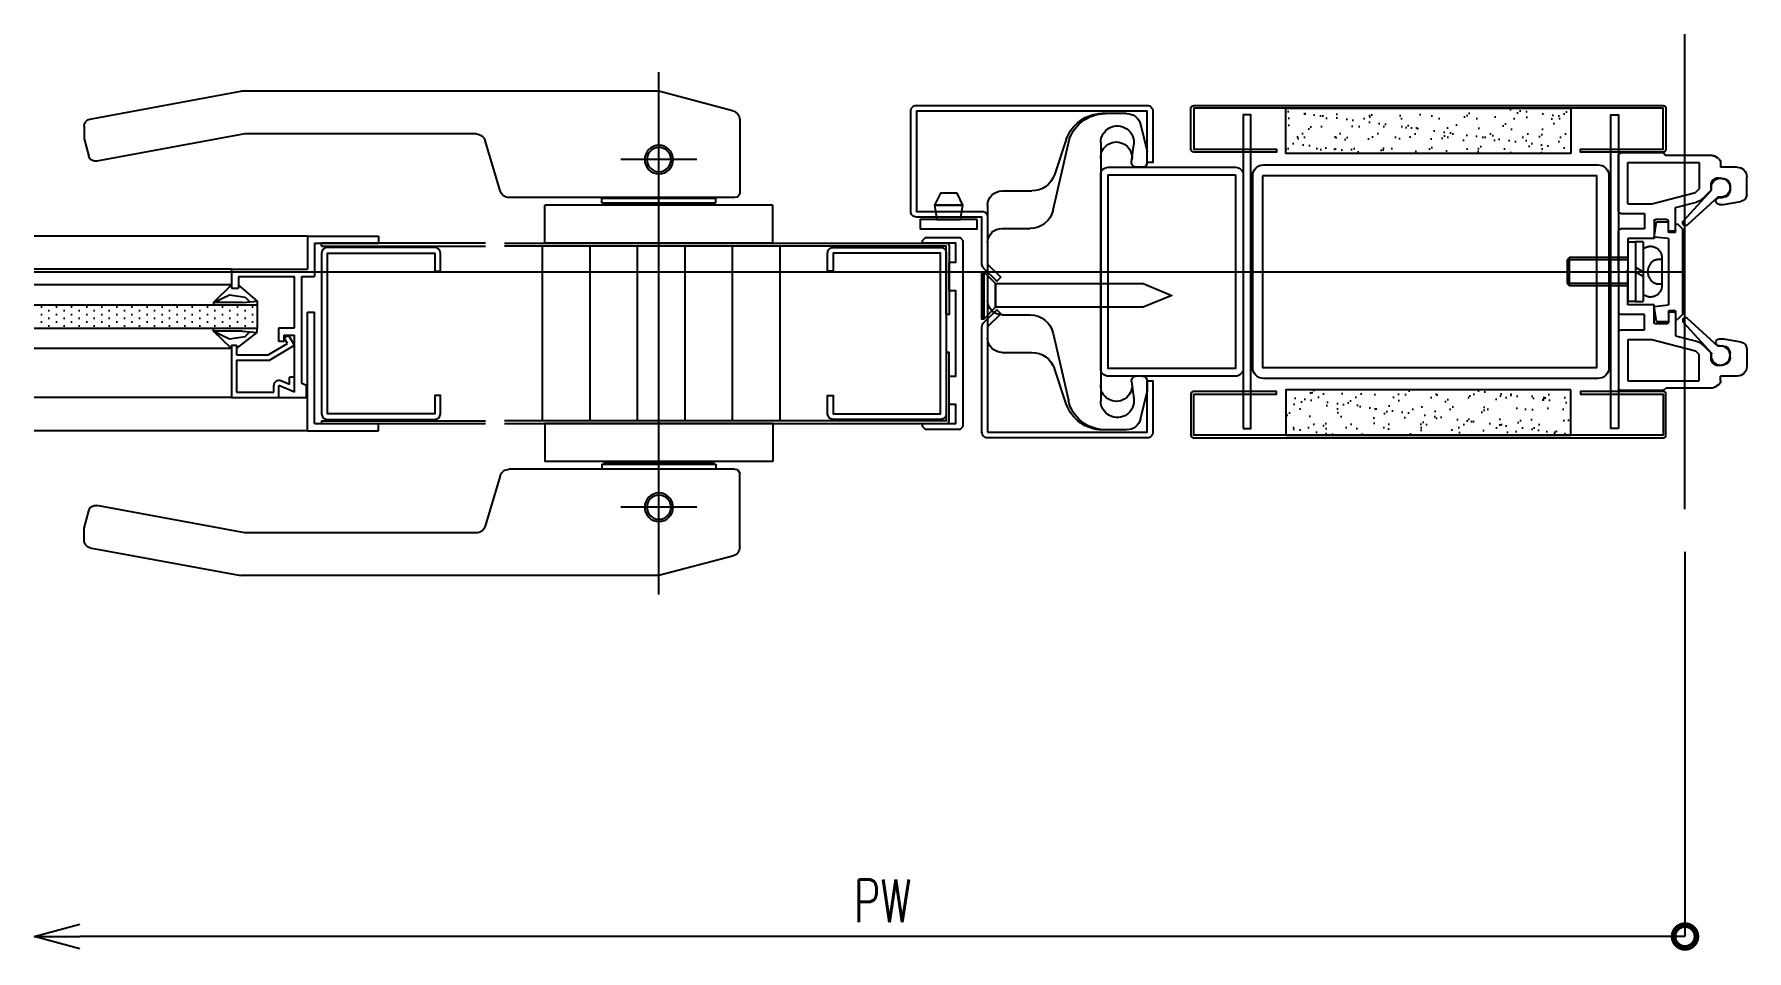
# Model space of a CAD drawing. Extents: x 21 to 47673, y 9 to 26406.
# Drawn here: x 1488.6 to 1849.1, y 18761 to 18954 of the extents above; entities that cross this region are included whole.
import ezdxf

# ---------------------------------------------------------------- set-up
doc = ezdxf.new("R2010")
doc.units = 0
doc.header["$LTSCALE"] = 10
doc.header["$PDMODE"] = 35
doc.header["$PDSIZE"] = 5
doc.linetypes.add('HIDDEN', pattern=[9.525, 6.35, -3.175])
for name, color, linetype in [('_基準', 1, 'Continuous'), ('_製品', 4, 'Continuous'), ('_製品寸法', 9, 'Continuous')]:
    doc.layers.add(name, color=color, linetype=linetype)
doc.styles.add('OKAMURA', font='simplex8.shx', dxfattribs={"width": 0.7, "bigfont": 'BIGFONT.shx'})
doc.dimstyles.new('OKAMURA-003', dxfattribs={"dimscale": 3, "dimtxt": 3, "dimasz": 1, "dimexe": 0, "dimexo": 3, "dimgap": 1, "dimtad": 1, "dimdec": 3, "dimdsep": 46, "dimtxsty": 'OKAMURA', "dimblk1": 'DOT', "dimblk2": 'DOT', "dimsah": 1, "dimcen": 0, "dimclrd": 9, "dimclre": 9, "dimclrt": 3, "dimadec": 0, "dimazin": 0, "dimtfac": 1, "dimtdec": 3, "dimtix": 1, "dimtmove": 2, "dimatfit": 3, "dimldrblk": 'NONE', "dimfxl": 0, "dimtolj": 1, "dimarcsym": 0})

# ---------------------------------------------------------------- blocks, each defined once
blk = doc.blocks.new('A$C04476BE7')
for p, q in [((-1.5, -15), (-1.5, 0)), ((-1.5, 0), (0, 0)), ((0, -13.5), (0, 0)), ((38, -13.5), (38, 0)), ((39.5, 0), (38, 0)), ((39.5, -15), (39.5, 0)), ((0, -13.5), (7, -13.5)), ((7, -16.2), (7, -13.5)), ((38, -13.5), (14.5, -13.5)), ((14.5, -15), (14.5, -13.5)), ((-1.5, -15), (5.5, -15)), ((5.5, -31), (5.5, -15)), ((29.58, -16.2), (7, -16.2)), ((17.84, -17.7), (7, -17.7)), ((7, -29.5), (7, -17.7)), ((39.5, -15), (14.5, -15)), ((17.84, -21), (17.84, -17.7)), ((31.4, -17.7), (19.34, -17.7)), ((21.5, -17.7), (19.34, -18.97)), ((19.34, -19.91), (19.34, -17.7)), ((24.6, -22.98), (21.5, -17.7)), ((28.21, -17.7), (28.21, -18.8)), ((30, -15.2), (29.58, -16.2)), ((32.5, -15.2), (30, -15.2)), ((31.4, -17.7), (30, -21)), ((32.5, -31), (32.5, -15.2)), ((20.71, -21), (17.84, -21)), ((19.9, -19.91), (19.34, -18.97)), ((20.71, -19.91), (19.34, -19.91)), ((21.11, -19.21), (19.9, -19.91)), ((20.71, -19.91), (20.71, -21)), ((23.5, -23.28), (21.11, -19.21)), ((29.74, -18.8), (28.21, -18.8)), ((29.74, -18.8), (28.99, -20.57)), ((32.5, -21), (30, -21)), ((23.5, -29.9), (23.5, -23.28)), ((24.6, -29.9), (24.6, -22.98)), ((31.4, -22.1), (30, -22.1)), ((31.4, -29.9), (31.4, -22.1)), ((8.83, -29.5), (12.19, -25.59)), ((10.86, -31.4), (11.36, -28.12)), ((11.36, -28.12), (12.35, -27.13)), ((12.5, -28.66), (12.19, -25.59)), ((18.5, -28.66), (18.81, -25.59)), ((19.64, -28.12), (18.65, -27.13)), ((22.17, -29.9), (18.81, -25.59)), ((20.14, -31.4), (19.64, -28.12)), ((5.5, -31), (9.5, -31)), ((7, -29.5), (9.5, -29.5)), ((8.79, -31), (12.5, -34.77)), ((9.5, -31), (9.5, -29.5)), ((12.5, -34.77), (10.86, -31.4)), ((22.21, -31), (18.5, -34.77)), ((18.5, -34.77), (20.14, -31.4)), ((21.5, -29.9), (23.5, -29.9)), ((21.5, -31), (21.5, -29.9)), ((21.5, -31), (32.5, -31)), ((24.6, -29.9), (31.4, -29.9))]:
    blk.add_line(p, q)
blk.add_arc((30, -21), 1.1, 157.0113, 270)
blk = doc.blocks.new('A$C32CB7D14')
at = {"layer": '_製品'}
for p, q in [((0, 19.5), (1, 20.5)), ((0, 19.5), (0, 1.5)), ((1.5, 20.5), (1, 20.5)), ((1.5, 18.75), (1.5, 20.5)), ((1.5, 18.75), (3, 18.75)), ((3, 18.75), (3, 21)), ((5.5, 21), (3, 21)), ((6, 17.8), (5.5, 21)), ((3, 17.5), (6, 17.8)), ((3, 17.5), (3, 3.5)), ((0, 1.5), (1, 0.5)), ((1.5, 0.5), (1, 0.5)), ((1.5, 2.25), (1.5, 0.5)), ((1.5, 2.25), (3, 2.25)), ((6, 3.2), (3, 3.5)), ((3, 2.25), (3, 0)), ((5.5, 0), (6, 3.2)), ((5.5, 0), (3, 0))]:
    blk.add_line(p, q, dxfattribs=at)
blk = doc.blocks.new('A$C72ED3FC6')
at = {"layer": '_製品'}
for p, q in [((12.8, 12.5), (14.4, 12.5)), ((12.8, 12.5), (12.8, 0)), ((14.4, 12.5), (14.4, 0)), ((16, 12.5), (14.4, 12.5)), ((16, 12.5), (16, 0)), ((0.5, 9.25), (0, 8.75)), ((12.8, 8.75), (0, 8.75)), ((0, 8.75), (0, 3.75)), ((12.8, 9.25), (0.5, 9.25)), ((0.5, 3.25), (0.5, 9.25)), ((12.8, 3.75), (0, 3.75)), ((0, 3.75), (0.5, 3.25)), ((14.4, 7.17), (16, 6.25)), ((14.4, 6.25), (16, 5.33)), ((12.8, 3.25), (0.5, 3.25)), ((14.4, 0), (12.8, 0)), ((14.4, 0), (16, 0))]:
    blk.add_line(p, q, dxfattribs=at)
at = {"layer": '_製品', "linetype": 'HIDDEN', "ltscale": 0.5}
blk.add_line((20, 3.75), (20, 8.75), dxfattribs=at)
for centre, radius, start, end in [((17.54, 9.05), 2.48, 353.0727, 128.2119), ((19.36, 6.46), 2.37, 74.4113, 185.2), ((17.54, 3.45), 2.48, 231.7881, 6.9274), ((19.36, 6.04), 2.37, 174.8002, 285.5887)]:
    blk.add_arc(centre, radius, start, end, dxfattribs=at)
blk = doc.blocks.new('A$C47657887')
at = {"layer": '_製品'}
for p, q in [((9.77, 1.02), (3.93, 7.44)), ((2.51, 6.02), (8.92, 0.18))]:
    blk.add_line(p, q, dxfattribs=at)
for centre, radius, start, end in [((1.99, 7.95), 2, 345.1323, 284.8682), ((9.35, 0.6), 0.6, 225, 45)]:
    blk.add_arc(centre, radius, start, end, dxfattribs=at)
blk = doc.blocks.new('P15CEUS枠')
at = {"layer": '_製品'}
for p, q in [((-11.5, 22), (-8, 22)), ((-8, 22.96), (-8, 22)), ((-7.55, 23.8), (-6.75, 24.33)), ((-6.2, 24.5), (3.5, 24.5)), ((11.5, 23), (-3.5, 23)), ((-3.5, 23), (-3.5, 17.47)), ((3.91, 24.91), (3.5, 24.5)), ((4.12, 25), (13, 25)), ((11.5, 14.27), (11.5, 23)), ((13.5, 12.77), (13.5, 24.5)), ((-13.5, 16.26), (-13.5, 20)), ((-10, 18.11), (-10, 17.14)), ((-7.76, 19.77), (-8.76, 19.59)), ((-6, 18.29), (-6, 17.14)), ((-8.61, 14.14), (-12.26, 14.78)), ((-7.75, 15.64), (-8.5, 15.64)), ((-6, 17.14), (-4.29, 15.43)), ((-3.5, 17.47), (-2.68, 16.65)), ((1.5, 13.5), (-2.92, 14.64)), ((6.5, 14.27), (-2.68, 16.65)), ((-7.75, 14.14), (-8.61, 14.14)), ((1.5, 8.8), (1.5, 13.5)), ((3.3, 11), (5.7, 11)), ((11.5, 14.27), (6.5, 14.27)), ((8, 12.27), (8, 9)), ((13, 12.27), (8, 12.27)), ((1.8, 8.5), (2.7, 8.5)), ((3, 8.8), (3, 10.7)), ((6, 10.7), (6, 7)), ((8, 9), (13, 9)), ((13.5, 0.3), (13.5, 8.5)), ((6, 7), (11.5, 7)), ((11.5, 7), (11.5, 0.3)), ((11.5, 0.3), (11.8, 0)), ((11.5, -0.3), (11.8, 0)), ((13.5, 0.3), (13.2, 0)), ((13.2, 0), (13.5, -0.3)), ((11.5, -7), (11.5, -0.3)), ((13.5, -0.3), (13.5, -8.5)), ((6, -7), (11.5, -7)), ((6, -10.7), (6, -7)), ((1.5, -8.8), (1.5, -13.5)), ((1.8, -8.5), (2.7, -8.5)), ((3, -8.8), (3, -10.7)), ((8, -9), (13, -9)), ((8, -12.27), (8, -9)), ((-8.61, -14.14), (-12.26, -14.78)), ((-7.75, -14.14), (-8.61, -14.14)), ((1.5, -13.5), (-2.92, -14.64)), ((6.5, -14.27), (-2.68, -16.65)), ((3.3, -11), (5.7, -11)), ((11.5, -14.27), (6.5, -14.27)), ((13, -12.27), (8, -12.27)), ((11.5, -14.27), (11.5, -23)), ((13.5, -12.77), (13.5, -24.5)), ((13.5, -12.77), (13.5, -24.5)), ((-13.5, -16.26), (-13.5, -20)), ((-10, -18.11), (-10, -17.14)), ((-7.75, -15.64), (-8.5, -15.64)), ((-6, -17.14), (-4.29, -15.43)), ((-6, -18.29), (-6, -17.14)), ((-3.5, -17.47), (-2.68, -16.65)), ((-3.5, -23), (-3.5, -17.47)), ((-7.76, -19.77), (-8.76, -19.59)), ((-11.5, -22), (-8, -22)), ((-8, -22.96), (-8, -22)), ((-7.55, -23.8), (-6.75, -24.33)), ((-6.2, -24.5), (3.5, -24.5)), ((11.5, -23), (-3.5, -23)), ((3.91, -24.91), (3.5, -24.5)), ((4.12, -25), (13, -25))]:
    blk.add_line(p, q, dxfattribs=at)
for centre, radius, start, end in [((-11.5, 20), 2, 90, 180), ((-7, 22.96), 1, 123.6901, 180), ((-6.2, 23.5), 1, 90, 123.6901), ((4.12, 24.7), 0.3, 90, 135), ((13, 24.5), 0.5, 0, 90), ((-8.5, 18.11), 1.5, 100, 180), ((-7.5, 18.29), 1.5, 0, 100), ((-12, 16.26), 1.5, 180, 260), ((-8.5, 17.14), 1.5, 180, 270), ((-7.75, 14.89), 0.75, 270, 90), ((-2.17, 17.55), 3, 225, 255.5), ((3.3, 10.7), 0.3, 90, 180), ((5.7, 10.7), 0.3, 0, 90), ((13, 12.77), 0.5, 270, 0), ((1.8, 8.8), 0.3, 180, 270), ((2.7, 8.8), 0.3, 270, 0), ((13, 8.5), 0.5, 0, 90), ((1.8, -8.8), 0.3, 90, 180), ((2.7, -8.8), 0.3, 0, 90), ((3.3, -10.7), 0.3, 180, 270), ((5.7, -10.7), 0.3, 270, 360), ((13, -8.5), 0.5, 270, 0), ((-7.75, -14.89), 0.75, 270, 90), ((13, -12.77), 0.5, 0, 90), ((-12, -16.26), 1.5, 100, 180), ((-8.5, -17.14), 1.5, 90, 180), ((-2.17, -17.55), 3, 104.5, 135), ((-11.5, -20), 2, 180, 270), ((-8.5, -18.11), 1.5, 180, 260), ((-7.5, -18.29), 1.5, 260, 360), ((-7, -22.96), 1, 180, 236.3099), ((-6.2, -23.5), 1, 236.3099, 270), ((4.12, -24.7), 0.3, 225, 270), ((13, -24.5), 0.5, 270, 0)]:
    blk.add_arc(centre, radius, start, end, dxfattribs=at)
for name, p in [('A$C47657887', (-9.98, 9.71)), ('A$C32CB7D14', (0, -10.5))]:
    blk.add_blockref(name, p, dxfattribs=at)
at = {"layer": '_製品', "xscale": -1}
blk.add_blockref('A$C72ED3FC6', (24.3, -6.25), dxfattribs=at)
at = {"layer": '_製品', "xscale": -1, "rotation": 180}
blk.add_blockref('A$C47657887', (-9.98, -9.71), dxfattribs=at)
blk = doc.blocks.new('*U269')
at = {"layer": '_製品'}
h = blk.add_hatch(dxfattribs=at)
h.set_pattern_fill('AR-SAND', color=256, scale=0.1, style=0)
h.set_pattern_definition([(37.5, (-4872.2946, -2583.4344), (-0.160003, 4.8941324), [0, -3.8608, 0, -4.318, 0, -4.1275]), (7.5, (-4872.2946, -2583.4344), (4.495233, 7.168251), [0, -2.0828, 0, -3.4798, 0, -1.3335]), (327.5, (-4875.419, -2583.4344), (7.9099237, 0.014372), [0, -1.27, 0, -4.572, 0, -5.969]), (317.5, (-4875.419, -2583.4344), (7.6355645, 2.229293), [0, -0.635, 0, -2.9972, 0, -3.429])])
h.paths.add_polyline_path([(24, 24.9), (84, 24.9), (84, 34.4), (24, 34.4)])
h = blk.add_hatch(dxfattribs=at)
h.set_pattern_fill('DOTS', color=256, angle=90, style=0)
h.set_pattern_definition([(90, (-1440.852, -38.369), (1.5875, 0.79375), [0, -1.5875])])
edge = h.paths.add_edge_path()
edge.add_line((347.5, -7), (300.59, -7))
edge.add_line((300.59, -7), (300.59, -12))
edge.add_line((300.59, -12), (347.5, -12))
h = blk.add_hatch(dxfattribs=at)
h.set_pattern_fill('AR-SAND', color=256, scale=0.1, style=0)
h.set_pattern_definition([(37.5, (-4872.2946, -2676.4513), (-0.160003, 4.8941324), [0, -3.8608, 0, -4.318, 0, -4.1275]), (7.5, (-4872.2946, -2676.451), (4.495233, 7.168251), [0, -2.0828, 0, -3.4798, 0, -1.3335]), (327.5, (-4875.419, -2676.4513), (7.9099237, 0.014372), [0, -1.27, 0, -4.572, 0, -5.969]), (317.5, (-4875.419, -2676.451), (7.6355645, 2.229293), [0, -0.635, 0, -2.9972, 0, -3.429])])
h.paths.add_polyline_path([(24, -24.9), (84, -24.9), (84, -34.4), (24, -34.4)])
at = {"layer": '_基準'}
blk.add_line((347.5, 0), (0, 0), dxfattribs=at)
at = {"layer": '_製品'}
for p, q in [((117.54, 33.3), (122.66, 33.3)), ((114.63, 31.03), (113.2, 25.3)), ((113.2, 23), (113.2, 25.3)), ((116.49, 23.13), (116.03, 26.76)), ((123, 27.2), (123, 23.94)), ((123, 27.2), (123, -27.2)), ((132.99, 13.01), (129.81, 27.07)), ((130.24, 27.86), (132.75, 20.4)), ((114.2, 22), (115.5, 22)), ((123, 23.94), (123, -27.2)), ((143.8, 17), (137.49, 17)), ((146.8, 14), (146.8, -14)), ((143.8, 9.11), (137.87, 9.11)), ((290, 7.5), (347.5, 7.5)), ((190.5, -31.4), (190.5, 5.4)), ((200.5, -31.4), (200.5, 5.4)), ((210.5, -31.4), (210.5, 5.4)), ((220.5, -31.4), (220.5, 5.4)), ((230.5, -31.4), (230.5, 5.4)), ((240.5, -31.4), (240.5, 5.4)), ((252.5, 6), (287, 6)), ((287, 5.4), (252.5, 5.4)), ((287, 5.4), (287, 6)), ((306, 0.5), (347.5, 0.5)), ((306, -2.79), (347.5, -2.79)), ((300.59, -6.19), (300.59, -7)), ((303.66, -6.5), (309.77, -6.5)), ((309.77, -6.5), (309.77, -7)), ((143.8, -9.11), (137.87, -9.11)), ((132.99, -13.01), (129.81, -27.07)), ((300.59, -12.81), (300.59, -12)), ((303.66, -12.5), (309.77, -12.5)), ((309.77, -12.5), (309.77, -12)), ((143.8, -17), (137.49, -17)), ((306, -16.21), (347.5, -16.21)), ((130.24, -27.86), (132.75, -20.4)), ((113.2, -23), (113.2, -25.3)), ((114.2, -22), (115.5, -22)), ((116.49, -23.13), (116.03, -26.76)), ((114.63, -31.03), (113.2, -25.3)), ((306, -26.5), (347.5, -26.5)), ((287, -31.4), (252.5, -31.4)), ((287, -32), (252.5, -32)), ((287, -31.4), (287, -32)), ((117.54, -33.3), (122.66, -33.3)), ((290, -33.5), (347.5, -33.5))]:
    blk.add_line(p, q, dxfattribs=at)
for points in [[(103.4, 35), (4.6, 35, 0.414214), (4, 34.4), (4, 25.8, 0.414214), (4.6, 25.2), (22, 25.2), (22, 25.8), (4.6, 25.8), (4.6, 34.4), (103.4, 34.4), (103.4, 25.8), (86, 25.8), (86, 25.2), (103.4, 25.2, 0.414214), (104, 25.8), (104, 34.4, 0.414214)], [(146.8, 11.5), (146.8, 1.6), (144.05, -1.15), (144.9, -2), (147.65, 0.75, 0.198912), (148, 1.6), (148, 11.5), (161.8, 11.5, 0.414214), (163, 12.7), (163, 33.8, 0.414214), (161.8, 35), (113.2, 35, 0.414214), (112, 33.8), (112, 23), (113.2, 23), (113.2, 33.8), (161.8, 33.8), (161.8, 12.7), (148, 12.7, 0.414214)], [(88.7, 22.5), (18.3, 22.5, 0.414214), (16, 20.2), (16, -20.2, 0.414214), (18.3, -22.5), (88.7, -22.5, 0.414214), (91, -20.2), (91, 20.2, 0.414214)], [(93, 20.4), (93, -20.4, 0.414214), (94.6, -22), (121.4, -22, 0.414214), (123, -20.4), (123, 20.4, 0.414214), (121.4, 22), (94.6, 22, 0.414214)], [(179.3, 5.1), (156.7, 5.1, 0.414214), (155.5, 3.9), (155.5, -29.9, 0.414214), (156.7, -31.1), (179.3, -31.1, 0.414214), (180.5, -29.9), (180.5, -26.1), (179.3, -26.1), (179.3, -29.9), (156.7, -29.9), (156.7, 3.9), (179.3, 3.9), (179.3, 0.1), (180.5, 0.1), (180.5, 3.9, 0.414214)], [(263.2, 5.1), (285.8, 5.1, -0.414214), (287, 3.9), (287, -29.9, -0.414214), (285.8, -31.1), (263.2, -31.1, -0.414214), (262, -29.9), (262, -26.1), (263.2, -26.1), (263.2, -29.9), (285.8, -29.9), (285.8, 3.9), (263.2, 3.9), (263.2, 0.1), (262, 0.1), (262, 3.9, -0.414214)], [(146.8, -33.8), (113.2, -33.8), (113.2, -23), (112, -23), (112, -33.8, 0.414214), (113.2, -35), (146.8, -35, 0.414214), (148, -33.8), (148, -11.6, 0.198912), (147.65, -10.75), (144.9, -8), (144.05, -8.85), (146.8, -11.6)], [(103.4, -35), (4.6, -35, -0.414214), (4, -34.4), (4, -25.8, -0.414214), (4.6, -25.2), (22, -25.2), (22, -25.8), (4.6, -25.8), (4.6, -34.4), (103.4, -34.4), (103.4, -25.8), (86, -25.8), (86, -25.2), (103.4, -25.2, -0.414214), (104, -25.8), (104, -34.4, -0.414214)]]:
    blk.add_lwpolyline(points, format="xyb", close=True, dxfattribs=at)
for points in [[(14, -33), (15.6, -33), (15.6, 33), (14, 33)], [(24, 24.9), (84, 24.9), (84, 34.4), (24, 34.4)], [(93, -33), (91.4, -33), (91.4, 33), (93, 33)], [(88.95, 20.2), (88.95, -20.2), (18.55, -20.2), (18.55, 20.2)], [(94.6, 20.4), (94.6, -20.4), (121.4, -20.4), (121.4, 20.4)], [(153.25, 16.5), (156.75, 16.5), (158, 14), (152, 14)], [(149, 11), (161, 11), (161, 9), (149, 9)], [(152, 14), (158, 14), (157.5, 11), (152.5, 11)], [(154.9, 2), (153.5, 2), (153.5, 6), (160.5, 6), (160.5, 6.6), (159.9, 7.2), (152.6, 7.2), (152, 6.6), (152, -32.6), (152.6, -33.2), (159.9, -33.2), (160.5, -32.6), (160.5, -32), (153.5, -32), (153.5, -28), (154.9, -28), (154.9, -22), (153.5, -22), (153.5, -4), (154.9, -4)], [(147.62, 0), (147.62, -10), (148, -10), (148, 0)], [(123, -2.5), (114.04, -2.5), (108, -5), (114.04, -7.5), (123, -7.5)], [(24, -24.9), (84, -24.9), (84, -34.4), (24, -34.4)]]:
    blk.add_lwpolyline(points, close=True, dxfattribs=at)
for points in [[(248.5, 6), (155.49, 6, 0.408367), (154.9, 5.41), (154.9, -9), (155.5, -9), (155.5, 5.4), (248.5, 5.4)], [(248.5, -32), (155.49, -32, -0.408733), (154.9, -31.41), (154.9, -17), (155.5, -17), (155.5, -31.4), (248.5, -31.4)]]:
    blk.add_lwpolyline(points, format="xyb", dxfattribs=at)
at = {"layer": '_製品', "linetype": 'HIDDEN'}
for points in [[(147.62, -10), (147.62, 0), (145.12, -2.5), (145.12, -7.5)], [(145.12, -2.5), (123, -2.5), (123, -7.5), (145.12, -7.5)]]:
    blk.add_lwpolyline(points, close=True, dxfattribs=at)
at = {"layer": '_製品', "elevation": 644.37}
blk.add_lwpolyline([(347.5, -7), (300.59, -7), (300.59, -12), (347.5, -12)], dxfattribs=at)
at = {"layer": '_製品'}
for centre, radius, start, end in [((117.54, 30.3), 3, 90, 165.9638), ((122.01, 25.3), 8, 12.7533, 90), ((122.66, 25.3), 8, 18.6456, 90), ((119.5, 27.2), 3.5, 0, 187.2804), ((119.71, 24.01), 3.3, 356.4155, 186.629), ((114.2, 23), 1, 180, 270), ((115.5, 23), 1, 270, 7.2804), ((137.49, 22), 5, 198.6456, 270), ((143.8, 14), 3, 0, 90), ((137.87, 14.11), 5, 192.7533, 270), ((143.8, 6.11), 3, 0, 90), ((143.8, -6.11), 3, 270, 0), ((137.87, -14.11), 5, 90, 167.2467), ((143.8, -14), 3, 270, 0), ((137.49, -22), 5, 90, 161.3544), ((114.2, -23), 1, 90, 180), ((115.5, -23), 1, 352.7196, 90), ((119.71, -24.01), 3.3, 173.371, 3.5845), ((119.5, -27.2), 3.5, 172.7196, 0), ((122.01, -25.3), 8, 270, 347.2467), ((122.66, -25.3), 8, 270, 341.3544), ((117.54, -30.3), 3, 194.0362, 270)]:
    blk.add_arc(centre, radius, start, end, dxfattribs=at)
blk.add_blockref('P15CEUS枠', (0.5, 0), dxfattribs=at)
at = {"layer": '_製品', "xscale": -1, "rotation": 90}
blk.add_blockref('A$C04476BE7', (275, 6), dxfattribs=at)
blk = doc.blocks.new('P15BASE_TAYNAM_TV')
at = {"layer": '_基準'}
for p, q in [((64, -55), (64, 55)), ((56, 36.6), (72, 36.6)), ((56, -36.6), (72, -36.6))]:
    blk.add_line(p, q, dxfattribs=at)
at = {"layer": '_製品'}
for p, q in [((48.49, 46.89), (64, 51)), ((64, 51), (152, 51)), ((183.77, 45.13), (152, 51)), ((47, 44.96), (47, 29.6)), ((185, 43.66), (185, 41)), ((97.43, 30.01), (100.57, 40.59)), ((102.48, 42), (151.18, 42)), ((151.18, 42), (182.3, 36.25)), ((185, 41), (184.02, 37.34)), ((40, 19), (40, 27)), ((40, 27), (88, 27)), ((48, 28.6), (95.52, 28.6)), ((52, 27.5), (52, 28.5)), ((76, 28.5), (52, 28.5)), ((76, 27.5), (52, 27.5)), ((52.5, 27.3), (52.5, 27.5)), ((52.5, 27), (52.5, 27.3)), ((75.5, 27.3), (52.5, 27.3)), ((55, 28.6), (55, 28.5)), ((73, 28.6), (73, 28.5)), ((75.5, 27.3), (75.5, 27.5)), ((75.5, 27), (75.5, 27.3)), ((76, 27.5), (76, 28.5)), ((88, 19), (88, 27)), ((40, 19), (88, 19)), ((40, -19), (40, -27)), ((40, -19), (88, -19)), ((88, -19), (88, -27)), ((40, -27), (88, -27)), ((48, -28.6), (95.52, -28.6)), ((52, -27.5), (52, -28.5)), ((76, -27.5), (52, -27.5)), ((76, -28.5), (52, -28.5)), ((52.5, -27), (52.5, -27.3)), ((75.5, -27.3), (52.5, -27.3)), ((52.5, -27.3), (52.5, -27.5)), ((55, -28.6), (55, -28.5)), ((73, -28.6), (73, -28.5)), ((75.5, -27), (75.5, -27.3)), ((75.5, -27.3), (75.5, -27.5)), ((76, -27.5), (76, -28.5)), ((47, -44.96), (47, -29.6)), ((97.43, -30.01), (100.57, -40.59)), ((151.18, -42), (182.3, -36.25)), ((185, -41), (184.02, -37.34)), ((102.48, -42), (151.18, -42)), ((185, -43.66), (185, -41)), ((183.77, -45.13), (152, -51)), ((48.49, -46.89), (64, -51)), ((64, -51), (152, -51))]:
    blk.add_line(p, q, dxfattribs=at)
for centre, radius in [((64, 36.6), 3), ((64, 36.6), 2.55), ((64, -36.6), 3), ((64, -36.6), 2.55)]:
    blk.add_circle(centre, radius, dxfattribs=at)
for centre, radius, start, end in [((49, 44.96), 2, 104.8265, 180), ((183.5, 43.66), 1.5, 0, 79.5352), ((102.48, 40), 2, 90, 162.8973), ((182.57, 37.73), 1.5, 259.5352, 345), ((48, 29.6), 1, 180, 270), ((95.52, 30.6), 2, 270, 342.8973), ((48, -29.6), 1, 90, 180), ((95.52, -30.6), 2, 17.1027, 90), ((182.57, -37.73), 1.5, 15, 100.4648), ((102.48, -40), 2, 197.1027, 270), ((49, -44.96), 2, 180, 255.1735), ((183.5, -43.66), 1.5, 280.4648, 0)]:
    blk.add_arc(centre, radius, start, end, dxfattribs=at)
blk = doc.blocks.new('_DotSmall')
at = {"color": 0, "const_width": 0.5}
blk.add_lwpolyline([(-0.0625, 0, 1), (0.0625, 0, 1)], format="xyb", close=True, dxfattribs=at)
blk = doc.blocks.new('_Open30')
at = {"color": 0, "linetype": 'ByBlock', "lineweight": -2}
for p, q in [((-1, 0.268), (0, 0)), ((0, 0), (-1, -0.268)), ((0, 0), (-1, 0))]:
    blk.add_line(p, q, dxfattribs=at)
blk = doc.blocks.new('*D1775')
at = {"layer": '_製品寸法', "color": 9, "lineweight": -2, "transparency": 16777216}
for p, q in [((0, -59), (0, -140)), ((0, -140), (-337.9, -140))]:
    blk.add_line(p, q, dxfattribs=at)
at = {"layer": 'Defpoints', "color": 0, "transparency": 16777216}
for p in [(-347.5, -33.5), (0, -50), (-347.5, -140)]:
    blk.add_point(p, dxfattribs=at)
at = {"layer": '_製品寸法', "color": 9, "lineweight": -2, "transparency": 16777216, "xscale": 9.600000000000001, "yscale": 9.600000000000001, "zscale": 9.600000000000001, "rotation": 180}
blk.add_blockref('_Open30', (-347.5, -140), dxfattribs=at)
at = {"layer": '_製品寸法', "color": 9, "lineweight": -2, "transparency": 16777216, "xscale": 9.600000000000001, "yscale": 9.600000000000001, "zscale": 9.600000000000001}
blk.add_blockref('_DotSmall', (0, -140), dxfattribs=at)
at = {"layer": '_製品寸法', "color": 3, "transparency": 16777216, "insert": (-168.95, -132.5), "char_height": 9, "attachment_point": 5, "style": 'OKAMURA'}
blk.add_mtext('\\A1;PW', dxfattribs=at)
blk = doc.blocks.new('_None')
blk = doc.blocks.new('*U1774')
at = {"layer": '_基準'}
blk.add_line((0, -50), (0, 50), dxfattribs=at)
at = {"xscale": -1}
blk.add_blockref('*U269', (0, 0), dxfattribs=at)
at = {"layer": '_製品', "xscale": -1}
blk.add_blockref('P15BASE_TAYNAM_TV', (-152, -13), dxfattribs=at)
at = {"layer": '_製品寸法'}
dim = blk.add_linear_dim(base=(-347.5, -140), p1=(0, -50), p2=(-347.5, -33.5), angle=180, text='PW', dimstyle='OKAMURA-003', override={"dimasz": 3.2, "dimblk1": 'DotSmall', "dimblk2": 'Open30', "dimse2": 1}, dxfattribs=at)
dim.commit()
dim.dimension.update_dxf_attribs({"geometry": '*D1775', "text_midpoint": (-168.95, -132.5)})

msp = doc.modelspace()

# ---------------------------------------------------------------- block references
msp.add_blockref('*U1774', (1836.0518, 18903.9521))

doc.saveas('drawing.dxf')
